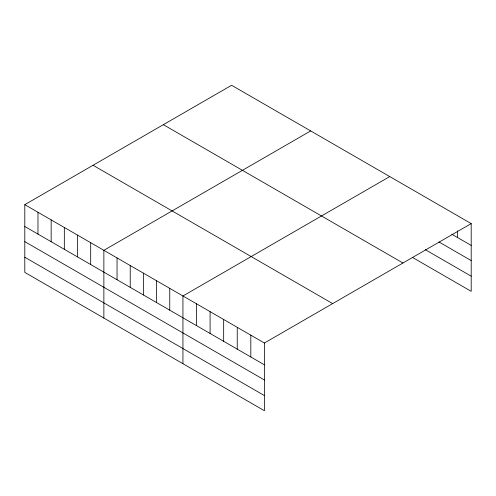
<?xml version="1.0" encoding="UTF-8"?>
<svg xmlns="http://www.w3.org/2000/svg" width="496" height="496" viewBox="0 0 496 496"><rect width="100%" height="100%" fill="white"/><g stroke="black" fill="none" stroke-linecap="round" stroke-linejoin="round"><path stroke-width="0.74" d="M24.8 204.668L264.399 343.003L264.399 410.725L24.8 272.397L24.8 204.668L231.601 85.275L471.2 223.603L471.2 291.332L412.368 257.362M310.67 130.925L103.869 250.319L103.869 318.041M389.738 176.576L182.937 295.969L182.937 363.692M264.399 343.003L471.2 223.603M451.806 234.224L471.2 245.427M438.873 241.912L471.2 260.574M425.295 249.68L471.2 276.179M163.358 124.676L402.957 263.004M93.043 165.267L332.642 303.602M24.8 226.492L264.399 364.82M24.8 241.639L264.399 379.967M24.8 257.244L264.399 395.579M457.622 230.814L457.622 237.584M250.821 335.166L250.821 356.984M237.243 327.323L237.243 349.141M223.665 319.486L223.665 341.304M210.087 311.649L210.087 333.467M196.509 303.806L196.509 325.624M169.756 288.362L169.756 310.18M156.581 280.755L156.581 302.572M143.4 273.147L143.4 294.965M130.225 265.534L130.225 287.358M117.044 257.926L117.044 279.744M90.687 242.711L90.687 264.529M77.512 235.104L77.512 256.922M64.331 227.497L64.331 249.314M51.156 219.889L51.156 241.707M37.975 212.282L37.975 234.1"/></g></svg>
